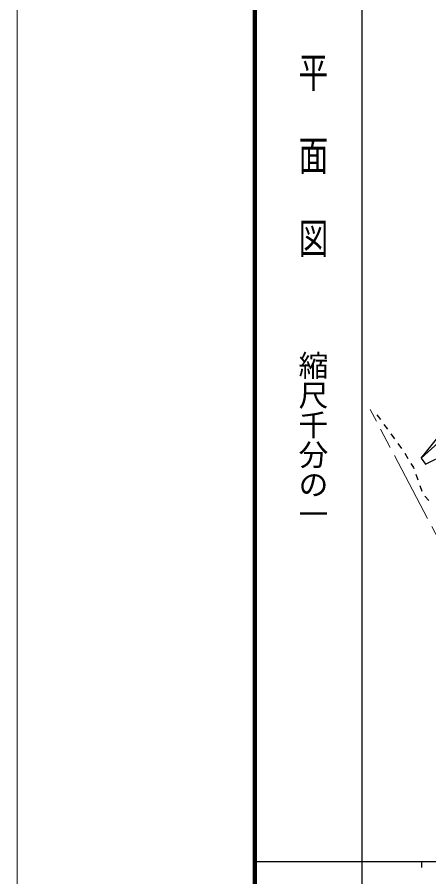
# Model space of a CAD drawing. Units: millimetres, scale not verified. Extents: x 0 to 700000, y -47500 to 447500.
# Drawn here: x 0 to 69250, y 202409 to 347148 of the extents above; entities that cross this region are included whole.
import ezdxf
from ezdxf.enums import TextEntityAlignment as Align

# ---------------------------------------------------------------- set-up
doc = ezdxf.new("R2010")
doc.units = ezdxf.units.MM
doc.header["$LTSCALE"] = 1000
doc.linetypes.add('CHAIN', pattern=[18.5, 12, -1.5, 3.5, -1.5])
for name, color, linetype, lineweight in [('M-TTL-BAND', 7, 'Continuous', 25), ('S-TTL', 7, 'Continuous', 25), ('作業レイヤ1', 7, 'Continuous', 13)]:
    doc.layers.add(name, color=color, linetype=linetype, lineweight=lineweight)
doc.styles.add('@ＭＳ ゴシック', font='')
doc.styles.get('@ＭＳ ゴシック').set_extended_font_data('@MS Gothic')

msp = doc.modelspace()

# ---------------------------------------------------------------- linework, layer by layer
at = {"layer": 'M-TTL-BAND'}
for p, q in [((58000, 370000), (58000, 20000)), ((40000, 205000), (579000, 205000)), ((68000, 205000), (68000, 204000))]:
    msp.add_line(p, q, dxfattribs=at)
at = {"layer": 'M-TTL-BAND', "color": 2, "linetype": 'CHAIN', "lineweight": 13}
msp.add_line((77660, 246361), (59386, 281097), dxfattribs=at)
at = {"layer": 'S-TTL', "color": 2, "lineweight": 140}
msp.add_line((40000, 380000), (40000, 20000), dxfattribs=at)
at = {"layer": 'S-TTL'}
for p, q in [((60526, 280206), (61115, 279399)), ((76028, 280161), (67951, 272919)), ((61705, 278591), (62294, 277783)), ((67951, 272919), (71989, 277905)), ((62884, 276976), (63474, 276168)), ((64063, 275360), (64653, 274553)), ((65208, 273722), (65728, 272868)), ((68675, 271861), (72101, 273588)), ((67951, 272919), (68675, 271861)), ((66248, 272014), (66652, 271351)), ((66652, 271351), (66726, 271140)), ((67060, 270197), (67393, 269254)), ((67726, 268311), (68060, 267368)), ((68558, 266526), (69239, 265793))]:
    msp.add_line(p, q, dxfattribs=at)
at = {"layer": '作業レイヤ1'}
msp.add_lwpolyline([(0, -47500), (700000, -47500), (700000, 447500), (0, 447500)], close=True, dxfattribs=at)

# ---------------------------------------------------------------- texts
at = {"layer": 'M-TTL-BAND', "style": '@ＭＳ ゴシック', "width": 1.4}
msp.add_text('平  面  図', height=3666, rotation=270, dxfattribs=at).set_placement((49777, 306475), align=Align.MIDDLE_RIGHT)
at = {"layer": 'M-TTL-BAND', "style": '@ＭＳ ゴシック'}
msp.add_text('縮尺千分の一', height=3666, rotation=270, dxfattribs=at).set_placement((49777, 261030), align=Align.MIDDLE_RIGHT)

doc.saveas('drawing.dxf')
